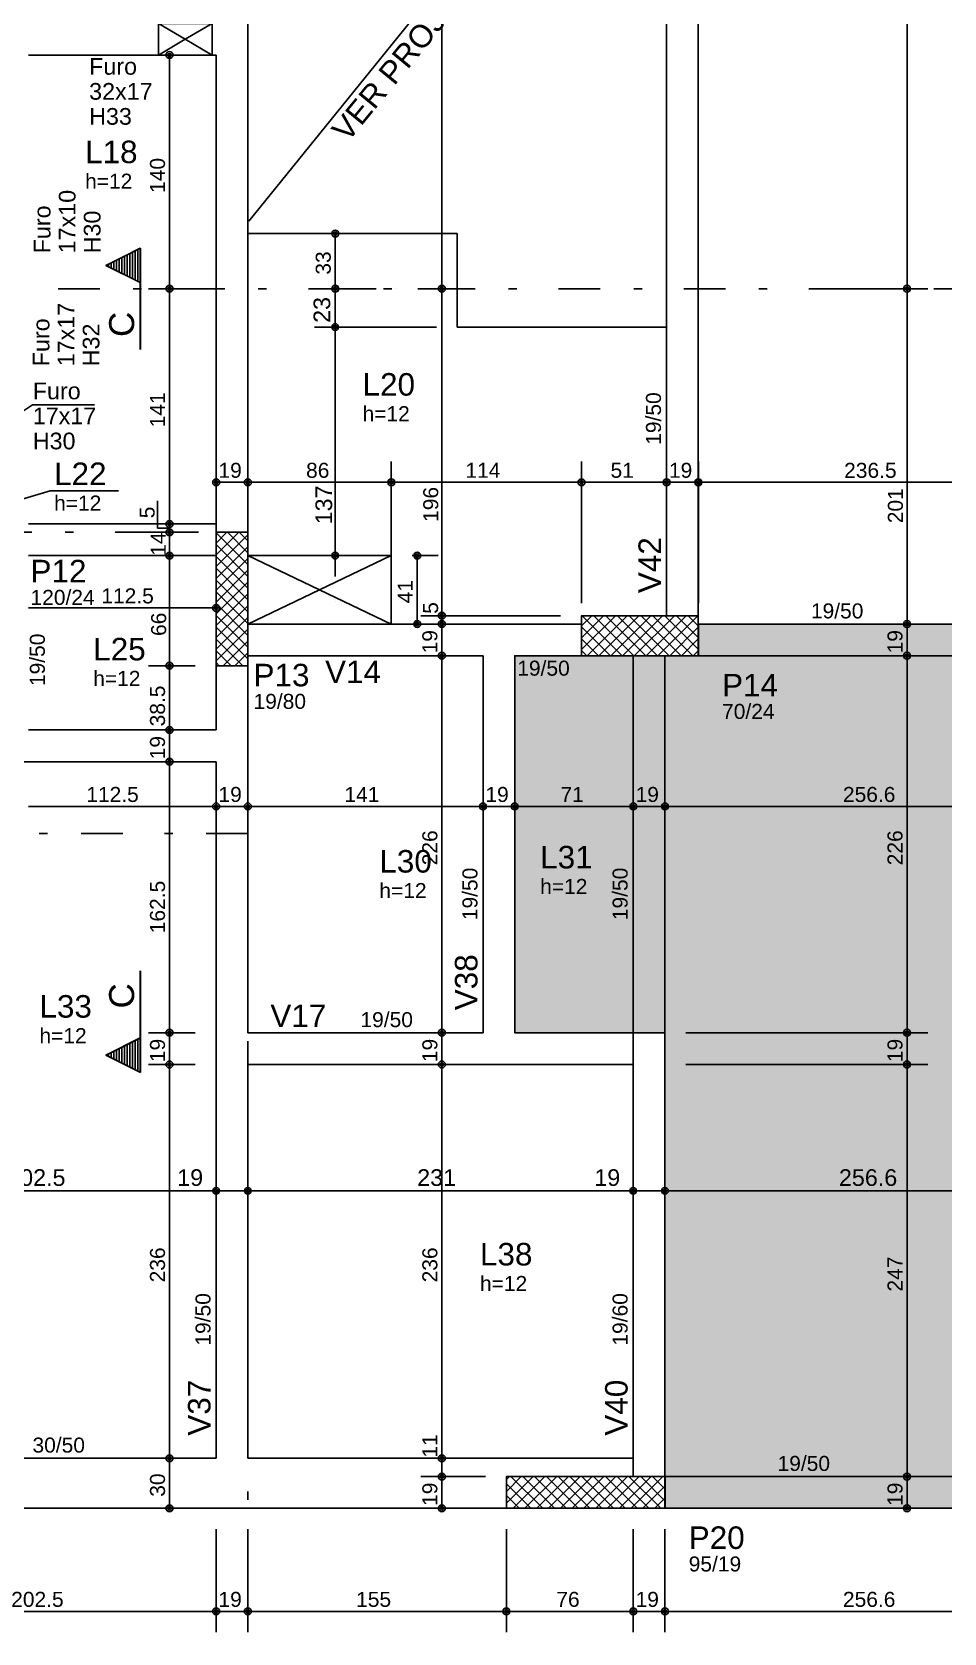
# Model space of a CAD drawing. Extents: x 0 to 119, y 0 to 84.
# Drawn here: x 40.16 to 51.09, y 33.82 to 53.02 of the extents above; entities that cross this region are included whole.
import ezdxf

# ---------------------------------------------------------------- set-up
doc = ezdxf.new("R2010")
doc.units = 0
doc.header["$MEASUREMENT"] = 0
doc.linetypes.add('ESTILO_TQS_0003', pattern=[1.5, 0.5, -0.4, 0.1, -0.5])
for name, color, linetype in [('1', 3, 'CONTINUOUS'), ('10', 252, 'CONTINUOUS'), ('20', 1, 'CONTINUOUS'), ('24', 7, 'CONTINUOUS'), ('26', 10, 'CONTINUOUS'), ('27', 250, 'CONTINUOUS'), ('3', 7, 'CONTINUOUS'), ('32', 250, 'CONTINUOUS'), ('36', 7, 'CONTINUOUS'), ('37', 7, 'CONTINUOUS'), ('38', 7, 'CONTINUOUS'), ('62', 7, 'CONTINUOUS')]:
    doc.layers.add(name, color=color, linetype=linetype)
doc.styles.add('TQS_ARIAL', font='arial.ttf')

msp = doc.modelspace()

# ---------------------------------------------------------------- linework, layer by layer
at = {"layer": '1', "color": 3, "linetype": 'Continuous'}
for p, q in [((42.55555, 46.21988), (42.55555, 46.21988)), ((47.445496, 45.77988), (47.445496, 45.77988)), ((46.795551, 35.50988), (46.795551, 35.50988))]:
    msp.add_line(p, q, dxfattribs=at)
for points in [[(41.455677, 50.423955), (41.046487, 50.219361), (41.455677, 50.014765), (41.455677, 50.423955)], [(41.455677, 40.547914), (41.046487, 40.752508), (41.455677, 40.957104), (41.455677, 40.547914)]]:
    msp.add_lwpolyline(points, dxfattribs=at)
at = {"layer": '10', "color": 252, "linetype": 'Continuous'}
for p, q in [((42.74559, 46.740015), (44.465587, 45.91988)), ((42.74559, 45.91988), (44.465587, 46.740015))]:
    msp.add_line(p, q, dxfattribs=at)
msp.add_lwpolyline([(42.74559, 46.740015), (42.74559, 45.91988), (44.465587, 45.91988), (44.465587, 46.740015), (42.74559, 46.740015)], dxfattribs=at)
at = {"layer": '20', "color": 1, "linetype": 'ESTILO_TQS_0003'}
msp.add_line((14.971078, 49.93988), (60.0738, 49.93988), dxfattribs=at)
at = {"layer": '20', "color": 1, "linetype": 'Continuous'}
msp.add_line((43.794572, 46.19594), (43.794572, 46.19594), dxfattribs=at)
at = {"layer": '24', "color": 7, "linetype": 'Continuous'}
for p, q in [((41.457416, 50.426777), (41.042584, 50.219361)), ((41.455678, 50.423956), (41.046486, 50.219361)), ((41.202135, 50.297183), (41.202135, 50.141538)), ((41.234234, 50.313233), (41.234047, 50.125582)), ((41.265955, 50.329092), (41.265955, 50.109628)), ((41.297865, 50.345047), (41.297865, 50.093673)), ((41.329776, 50.361003), (41.329776, 50.077717)), ((41.361686, 50.376958), (41.361686, 50.061762)), ((41.393596, 50.392914), (41.393596, 50.045806)), ((41.425506, 50.40887), (41.425506, 50.029851)), ((41.455677, 50.423956), (41.455677, 49.210822)), ((41.457416, 49.210822), (41.457416, 50.426777)), ((41.042584, 50.219361), (41.455678, 50.012814)), ((41.046487, 50.219361), (41.455677, 50.014765)), ((41.074494, 50.233364), (41.074494, 50.205357)), ((41.106404, 50.249319), (41.106404, 50.189403)), ((41.138315, 50.265274), (41.138315, 50.173448)), ((41.170225, 50.281229), (41.170225, 50.157493)), ((41.455677, 40.547913), (41.455677, 41.761047)), ((41.457416, 41.761047), (41.457416, 40.545092)), ((41.042584, 40.752508), (41.455678, 40.959055)), ((41.046487, 40.752508), (41.455677, 40.957104)), ((41.329776, 40.610866), (41.329776, 40.894152)), ((41.361686, 40.594911), (41.361686, 40.910107)), ((41.393596, 40.578956), (41.393596, 40.926063)), ((41.425506, 40.563), (41.425506, 40.942018)), ((41.457416, 40.545092), (41.042584, 40.752508)), ((41.455678, 40.547913), (41.046486, 40.752508)), ((41.074494, 40.738505), (41.074494, 40.766512)), ((41.106404, 40.72255), (41.106404, 40.782466)), ((41.138315, 40.706595), (41.138315, 40.798422)), ((41.170225, 40.69064), (41.170225, 40.814376)), ((41.202135, 40.674686), (41.202135, 40.830331)), ((41.234234, 40.658636), (41.234047, 40.846287)), ((41.265955, 40.642777), (41.265955, 40.862241)), ((41.297865, 40.626822), (41.297865, 40.878196))]:
    msp.add_line(p, q, dxfattribs=at)
at = {"layer": '26', "color": 10, "linetype": 'Continuous'}
for points in [[(53.257064, 45.53988), (53.257064, 45.91988), (48.147496, 45.91988), (48.147496, 45.53988), (53.257064, 45.53988)], [(47.365677, 41.019885), (47.365677, 45.53988), (46.745496, 45.53988), (45.945593, 45.53988), (45.945593, 41.019885), (47.365677, 41.019885)], [(47.745677, 41.019885), (47.745677, 45.53788), (47.365677, 45.53788), (47.365677, 41.019885), (47.745677, 41.019885)], [(47.745677, 41.019885), (47.745677, 35.69988), (52.877064, 35.69988), (52.877064, 40.88674), (52.877064, 45.53988), (48.145496, 45.53988), (47.745677, 45.53988), (47.745677, 41.019885)], [(53.067064, 35.31988), (53.067064, 35.69988), (47.747551, 35.69988), (47.747551, 35.31988), (53.067064, 35.31988)]]:
    msp.add_lwpolyline(points, dxfattribs=at)
for points in [[(53.257064, 45.53988), (53.257064, 45.91988), (48.147496, 45.91988)], [(53.257064, 45.53988), (48.147496, 45.91988), (48.147496, 45.53988)], [(47.365677, 41.019885), (46.745496, 45.53988), (45.945593, 45.53988)], [(47.365677, 41.019885), (45.945593, 45.53988), (45.945593, 41.019885)], [(47.365677, 41.019885), (47.365677, 45.53988), (46.745496, 45.53988)], [(47.745677, 41.019885), (47.745677, 45.53788), (47.365677, 45.53788)], [(47.745677, 41.019885), (47.365677, 45.53788), (47.365677, 41.019885)], [(47.745677, 41.019885), (52.877064, 40.88674), (52.877064, 45.53988)], [(47.745677, 41.019885), (52.877064, 45.53988), (48.145496, 45.53988)], [(47.745677, 41.019885), (48.145496, 45.53988), (47.745677, 45.53988)], [(47.745677, 41.019885), (47.745677, 45.53988), (47.745677, 41.019885)], [(53.257064, 45.53988), (48.147496, 45.53988), (53.257064, 45.53988)], [(47.365677, 41.019885), (45.945593, 41.019885), (47.365677, 41.019885)], [(47.745677, 41.019885), (47.365677, 41.019885), (47.745677, 41.019885)], [(47.745677, 41.019885), (47.745677, 35.69988), (52.877064, 35.69988)], [(47.745677, 41.019885), (52.877064, 35.69988), (52.877064, 40.88674)], [(53.067064, 35.31988), (53.067064, 35.69988), (47.747551, 35.69988)], [(53.067064, 35.31988), (47.747551, 35.69988), (47.747551, 35.31988)], [(53.067064, 35.31988), (47.747551, 35.31988), (53.067064, 35.31988)]]:
    msp.add_solid(points, dxfattribs=at)
at = {"layer": '27', "color": 250, "linetype": 'Continuous'}
for p, q in [((42.36555, 46.749612), (42.635818, 47.01988)), ((42.36555, 46.891033), (42.494397, 47.01988)), ((42.36555, 47.012747), (42.74555, 46.632747)), ((42.36555, 46.608191), (42.74555, 46.988191)), ((42.36555, 46.871326), (42.74555, 46.491326)), ((42.36555, 46.466769), (42.74555, 46.846769)), ((42.499838, 47.01988), (42.74555, 46.774168)), ((42.64126, 47.01988), (42.74555, 46.91559)), ((42.36555, 46.729904), (42.74555, 46.349904)), ((42.36555, 46.325348), (42.74555, 46.705348)), ((42.36555, 46.588483), (42.74555, 46.208483)), ((42.36555, 46.183927), (42.74555, 46.563927)), ((42.36555, 46.447062), (42.74555, 46.067062)), ((42.36555, 46.042505), (42.74555, 46.422505)), ((42.36555, 46.30564), (42.74555, 45.92564)), ((42.36555, 45.901084), (42.74555, 46.281084)), ((42.36555, 46.164219), (42.74555, 45.784219)), ((42.36555, 45.759663), (42.74555, 46.139663)), ((42.36555, 46.022798), (42.74555, 45.642798)), ((42.36555, 45.618241), (42.74555, 45.998241)), ((42.36555, 45.881376), (42.74555, 45.501376)), ((46.745496, 45.614125), (47.151251, 46.01988)), ((46.745496, 45.755546), (47.009829, 46.01988)), ((46.745496, 45.896968), (46.868408, 46.01988)), ((46.745496, 45.885492), (47.091108, 45.53988)), ((46.75253, 46.01988), (47.23253, 45.53988)), ((46.812672, 45.53988), (47.292672, 46.01988)), ((46.893951, 46.01988), (47.373951, 45.53988)), ((46.954094, 45.53988), (47.434094, 46.01988)), ((47.035372, 46.01988), (47.515372, 45.53988)), ((47.095515, 45.53988), (47.575515, 46.01988)), ((47.176794, 46.01988), (47.656794, 45.53988)), ((47.236936, 45.53988), (47.716936, 46.01988)), ((47.318215, 46.01988), (47.798215, 45.53988)), ((47.378358, 45.53988), (47.858358, 46.01988)), ((47.459636, 46.01988), (47.939636, 45.53988)), ((47.519779, 45.53988), (47.999779, 46.01988)), ((47.601058, 46.01988), (48.081058, 45.53988)), ((47.6612, 45.53988), (48.1412, 46.01988)), ((47.742479, 46.01988), (48.145496, 45.616863)), ((47.802622, 45.53988), (48.145496, 45.882754)), ((47.883901, 46.01988), (48.145496, 45.758285)), ((48.025322, 46.01988), (48.145496, 45.899706)), ((42.36555, 45.47682), (42.74555, 45.85682)), ((42.36555, 45.739955), (42.685625, 45.41988)), ((42.450032, 45.41988), (42.74555, 45.715398)), ((46.745496, 45.744071), (46.949687, 45.53988)), ((47.944043, 45.53988), (48.145496, 45.741333)), ((42.36555, 45.598534), (42.544204, 45.41988)), ((42.591453, 45.41988), (42.74555, 45.573977)), ((46.745496, 45.60265), (46.808266, 45.53988)), ((48.085464, 45.53988), (48.145496, 45.599912)), ((42.36555, 45.457112), (42.402782, 45.41988)), ((42.732874, 45.41988), (42.74555, 45.432556)), ((45.845551, 35.38037), (46.16506, 35.69988)), ((45.845551, 35.521792), (46.023639, 35.69988)), ((45.845551, 35.663213), (45.882218, 35.69988)), ((45.900243, 35.69988), (46.280243, 35.31988)), ((45.926482, 35.31988), (46.306482, 35.69988)), ((46.041664, 35.69988), (46.421664, 35.31988)), ((46.067903, 35.31988), (46.447903, 35.69988)), ((46.183085, 35.69988), (46.563085, 35.31988)), ((46.209324, 35.31988), (46.589324, 35.69988)), ((46.324507, 35.69988), (46.704507, 35.31988)), ((46.350746, 35.31988), (46.730746, 35.69988)), ((46.465928, 35.69988), (46.845928, 35.31988)), ((46.492167, 35.31988), (46.872167, 35.69988)), ((46.607349, 35.69988), (46.987349, 35.31988)), ((46.633588, 35.31988), (47.013588, 35.69988)), ((46.748771, 35.69988), (47.128771, 35.31988)), ((46.77501, 35.31988), (47.15501, 35.69988)), ((46.890192, 35.69988), (47.270192, 35.31988)), ((46.916431, 35.31988), (47.296431, 35.69988)), ((47.031613, 35.69988), (47.411613, 35.31988)), ((47.057853, 35.31988), (47.437853, 35.69988)), ((47.173035, 35.69988), (47.553035, 35.31988)), ((47.199274, 35.31988), (47.579274, 35.69988)), ((47.314456, 35.69988), (47.694456, 35.31988)), ((47.340695, 35.31988), (47.720695, 35.69988)), ((47.455877, 35.69988), (47.745551, 35.410207)), ((47.597299, 35.69988), (47.745551, 35.551628)), ((47.73872, 35.69988), (47.745551, 35.693049)), ((45.845551, 35.61315), (46.138821, 35.31988)), ((47.482117, 35.31988), (47.745551, 35.583314)), ((45.845551, 35.471729), (45.9974, 35.31988)), ((45.845551, 35.330308), (45.855978, 35.31988)), ((47.623538, 35.31988), (47.745551, 35.441893))]:
    msp.add_line(p, q, dxfattribs=at)
at = {"layer": '3', "color": 7, "linetype": 'Continuous'}
for p, q in [((42.745594, 50.59988), (45.255594, 50.59988)), ((45.255594, 50.59988), (45.255594, 49.47988)), ((45.255594, 49.47988), (47.765594, 49.47988))]:
    msp.add_line(p, q, dxfattribs=at)
at = {"layer": '3', "color": 7, "linetype": 'ESTILO_TQS_0003'}
msp.add_line((42.74555, 45.41988), (42.74555, 30.92276), dxfattribs=at)
at = {"layer": '3', "color": 7, "linetype": 'Continuous'}
for points in [[(42.74555, 52.92988), (42.74555, 56.939914)], [(47.765594, 56.93788), (47.765594, 49.47988)], [(48.145594, 49.47988), (48.145594, 56.93788)], [(41.995951, 52.92988), (41.675951, 52.73988), (42.315951, 52.73988), (41.995951, 52.92988), (42.315951, 52.73988), (42.315951, 53.11988), (41.995951, 52.92988), (42.315951, 53.11988), (41.675951, 53.11988), (41.995951, 52.92988), (41.675951, 53.11988), (41.675951, 52.73988), (41.995951, 52.92988)], [(42.74555, 50.59988), (42.74555, 52.92988)], [(40.11555, 52.73988), (42.36555, 52.73988)], [(42.36555, 52.73988), (42.36555, 50.59988)], [(42.36555, 50.59988), (42.36555, 47.120015)], [(42.74555, 47.01988), (42.74555, 50.59988)], [(47.765594, 49.47988), (47.765594, 46.01988)], [(48.145594, 46.01988), (48.145594, 49.47988)], [(42.36555, 47.120015), (40.11555, 47.120015)], [(42.36555, 47.01988), (42.36555, 47.120015)], [(40.11555, 46.740015), (42.36555, 46.740015)], [(45.755593, 45.91988), (42.74555, 45.91988)], [(46.745496, 45.91988), (45.755593, 45.91988)], [(52.877064, 45.91988), (48.145496, 45.91988)], [(42.74555, 45.53988), (45.565593, 45.53988)], [(45.565593, 45.53988), (45.565593, 41.019885)], [(45.945593, 41.019885), (45.945593, 45.53988)], [(45.945593, 45.53988), (46.745496, 45.53988)], [(47.365677, 45.53988), (47.365677, 41.019885)], [(47.745677, 41.019885), (47.745677, 45.53988)], [(48.145496, 45.53988), (52.877064, 45.53988)], [(42.36555, 45.41988), (42.36555, 44.649886)], [(42.74555, 44.459886), (42.74555, 45.41988)], [(42.36555, 44.649886), (40.11555, 44.649886)], [(42.74555, 41.019885), (42.74555, 44.459886)], [(39.92555, 44.269886), (42.36555, 44.269886)], [(42.36555, 44.269886), (42.36555, 40.829885)], [(45.565593, 41.019885), (42.74555, 41.019885)], [(47.745677, 41.019885), (45.945593, 41.019885)], [(47.365677, 40.639885), (47.365677, 41.019885)], [(47.745677, 35.69988), (47.745677, 41.019885)], [(42.36555, 40.829885), (42.36555, 35.91988)], [(42.74555, 40.639885), (45.755593, 40.639885)], [(42.74555, 35.91988), (42.74555, 40.639885)], [(45.755593, 40.639885), (47.365677, 40.639885)], [(47.365677, 40.639885), (47.365677, 35.69988)], [(42.36555, 35.91988), (38.31555, 35.91988)], [(47.365677, 35.91988), (42.74555, 35.91988)], [(52.877064, 35.69988), (47.745677, 35.69988)], [(38.31555, 35.31988), (42.55555, 35.31988)], [(42.55555, 35.31988), (45.845551, 35.31988)], [(47.745551, 35.31988), (53.067064, 35.31988)]]:
    msp.add_lwpolyline(points, dxfattribs=at)
at = {"layer": '3', "color": 7, "linetype": 'ESTILO_TQS_0003'}
msp.add_lwpolyline([(35.15555, 47.01988), (42.74555, 47.01988), (42.74555, 43.40988), (35.15555, 43.40988), (35.15555, 47.01988)], dxfattribs=at)
at = {"layer": '32', "color": 250, "linetype": 'Continuous'}
for p, q in [((45.071314, 49.93988), (45.071314, 56.939914)), ((50.647506, 56.939914), (50.647506, 49.93988)), ((42.11555, 52.73988), (41.556406, 52.73988)), ((41.806406, 49.93988), (41.806406, 52.73988)), ((42.36555, 52.73988), (42.36555, 52.73988)), ((43.672609, 50.59988), (43.672609, 50.59988)), ((43.793177, 49.93988), (43.793177, 50.59988)), ((43.922609, 50.59988), (44.043177, 50.59988)), ((43.793177, 49.22988), (43.793177, 50.18988)), ((42.11555, 49.93988), (41.556406, 49.93988)), ((42.11555, 49.93988), (41.556406, 49.93988)), ((41.806406, 47.120015), (41.806406, 49.93988)), ((42.36555, 49.93988), (42.36555, 49.93988)), ((42.36555, 49.93988), (42.36555, 49.93988)), ((44.283019, 49.93988), (43.543177, 49.93988)), ((43.543177, 49.93988), (43.543177, 49.93988)), ((43.793177, 49.93988), (44.043177, 49.93988)), ((44.533019, 49.93988), (44.533019, 49.93988)), ((44.533019, 49.93988), (44.533019, 49.93988)), ((44.533019, 49.93988), (44.533019, 49.93988)), ((44.783019, 49.93988), (45.321314, 49.93988)), ((44.783019, 49.93988), (45.321314, 49.93988)), ((45.071314, 46.01988), (45.071314, 49.93988)), ((49.583822, 49.93988), (49.583822, 49.93988)), ((49.583822, 49.93988), (49.583822, 49.93988)), ((49.833822, 49.93988), (50.897506, 49.93988)), ((49.833822, 49.93988), (50.897506, 49.93988)), ((50.647506, 49.93988), (50.647506, 45.91988)), ((43.793177, 46.490015), (43.793177, 49.72988)), ((45.005594, 49.47988), (43.543177, 49.47988)), ((45.005594, 49.47988), (43.543177, 49.47988)), ((45.255594, 49.47988), (45.255594, 49.47988)), ((45.255594, 49.47988), (45.255594, 49.47988)), ((42.36555, 48.200047), (42.36555, 48.200047)), ((42.74555, 48.165335), (42.74555, 48.165335)), ((42.36555, 47.950047), (42.36555, 47.36866)), ((42.74555, 47.915335), (42.74555, 47.36866)), ((42.74555, 46.16988), (42.74555, 47.86866)), ((44.465587, 46.990015), (44.465587, 47.86866)), ((44.465587, 46.16988), (44.465587, 47.86866)), ((46.745496, 46.26988), (46.745496, 47.86866)), ((46.745496, 46.16988), (46.745496, 47.86866)), ((47.765594, 46.26988), (47.765594, 47.86866)), ((47.765594, 46.26988), (47.765594, 47.86866)), ((48.145594, 46.26988), (48.145594, 47.86866)), ((48.147496, 46.16988), (48.147496, 47.86866)), ((42.36555, 47.61866), (42.74555, 47.61866)), ((44.465587, 47.61866), (42.74555, 47.61866)), ((44.465587, 47.61866), (46.745496, 47.61866)), ((47.765594, 47.61866), (46.745496, 47.61866)), ((47.765594, 47.61866), (48.145594, 47.61866)), ((52.877064, 47.61866), (48.147496, 47.61866)), ((42.11555, 47.120015), (41.556406, 47.120015)), ((42.11555, 47.120015), (41.556406, 47.120015)), ((41.806406, 47.01988), (41.806406, 47.120015)), ((42.36555, 47.120015), (42.36555, 47.120015)), ((42.36555, 47.120015), (42.36555, 47.120015)), ((42.11555, 47.01988), (41.556406, 47.01988)), ((42.11555, 47.01988), (41.556406, 47.01988)), ((41.806406, 46.740015), (41.806406, 47.01988)), ((42.36555, 47.01988), (42.36555, 47.01988)), ((42.36555, 47.01988), (42.36555, 47.01988)), ((42.11555, 46.740015), (41.556406, 46.740015)), ((42.11555, 46.740015), (41.556406, 46.740015)), ((41.806406, 45.41988), (41.806406, 46.740015)), ((42.36555, 46.740015), (42.36555, 46.740015)), ((42.36555, 46.740015), (42.36555, 46.740015)), ((42.36555, 46.740015), (42.36555, 46.740015)), ((43.793177, 46.740015), (43.793177, 46.740015)), ((44.465587, 46.740015), (44.465587, 46.740015)), ((44.465587, 46.740015), (44.465587, 46.740015)), ((44.715587, 46.740015), (45.025836, 46.740015)), ((44.775836, 46.740015), (44.775836, 45.91988)), ((42.36555, 46.490015), (42.36555, 45.862854)), ((40.11555, 46.112854), (42.36555, 46.112854)), ((42.74555, 45.91988), (42.74555, 45.91988)), ((44.465587, 45.91988), (44.465587, 45.91988)), ((44.465587, 45.91988), (44.465587, 45.91988)), ((44.715587, 45.91988), (45.025836, 45.91988)), ((46.495496, 46.01988), (44.821314, 46.01988)), ((46.495496, 46.01988), (44.821314, 46.01988)), ((45.505593, 45.91988), (44.821314, 45.91988)), ((45.505593, 45.91988), (44.821314, 45.91988)), ((45.071314, 45.91988), (45.071314, 46.01988)), ((45.071314, 45.53988), (45.071314, 45.91988)), ((45.755593, 45.91988), (45.755593, 45.91988)), ((45.755593, 45.91988), (45.755593, 45.91988)), ((46.745496, 46.01988), (46.745496, 46.01988)), ((46.745496, 46.01988), (46.745496, 46.01988)), ((46.745496, 46.01988), (46.745496, 46.01988)), ((46.745496, 45.91988), (46.745496, 45.91988)), ((47.765594, 46.01988), (47.765594, 46.01988)), ((47.765594, 46.01988), (47.765594, 46.01988)), ((48.145594, 46.01988), (48.145594, 46.01988)), ((48.147496, 45.91988), (48.147496, 45.91988)), ((48.912158, 45.91988), (48.912158, 45.91988)), ((48.912158, 45.91988), (48.912158, 45.91988)), ((49.162158, 45.91988), (50.897506, 45.91988)), ((49.162158, 45.91988), (50.897506, 45.91988)), ((50.647506, 45.91988), (50.647506, 45.53988)), ((45.315593, 45.53988), (44.821314, 45.53988)), ((45.315593, 45.53988), (44.821314, 45.53988)), ((45.071314, 41.019885), (45.071314, 45.53988)), ((45.565593, 45.53988), (45.565593, 45.53988)), ((45.565593, 45.53988), (45.565593, 45.53988)), ((50.51128, 45.53988), (50.51128, 45.53988)), ((50.51128, 45.53988), (50.51128, 45.53988)), ((50.647506, 45.53988), (50.647506, 41.019885)), ((50.76128, 45.53988), (50.897506, 45.53988)), ((50.76128, 45.53988), (50.897506, 45.53988)), ((42.11555, 45.41988), (41.556406, 45.41988)), ((42.11555, 45.41988), (41.556406, 45.41988)), ((41.806406, 44.649886), (41.806406, 45.41988)), ((42.36555, 45.41988), (42.36555, 45.41988)), ((42.36555, 45.41988), (42.36555, 45.41988)), ((42.11555, 44.649886), (41.556406, 44.649886)), ((42.11555, 44.649886), (41.556406, 44.649886)), ((41.806406, 44.269886), (41.806406, 44.649886)), ((42.36555, 44.649886), (42.36555, 44.649886)), ((42.36555, 44.649886), (42.36555, 44.649886)), ((42.11555, 44.269886), (41.556406, 44.269886)), ((42.11555, 44.269886), (41.556406, 44.269886)), ((41.806406, 41.019885), (41.806406, 44.269886)), ((42.36555, 44.269886), (42.36555, 44.269886)), ((42.36555, 44.269886), (42.36555, 44.269886)), ((42.36555, 43.984536), (42.36555, 43.984536)), ((42.36555, 43.984536), (42.36555, 43.984536)), ((42.74555, 43.928866), (42.74555, 43.928866)), ((42.74555, 43.928866), (42.74555, 43.928866)), ((40.11555, 43.732943), (42.36555, 43.732943)), ((42.36555, 43.734536), (42.36555, 43.482943)), ((42.36555, 43.734536), (42.36555, 43.482943)), ((42.36555, 43.732943), (42.74555, 43.732943)), ((42.74555, 43.732943), (45.565593, 43.732943)), ((42.74555, 43.678866), (42.74555, 43.482943)), ((42.74555, 43.678866), (42.74555, 43.482943)), ((45.565593, 43.732943), (45.565593, 43.732943)), ((45.565593, 43.732943), (45.945593, 43.732943)), ((45.565593, 43.732943), (45.565593, 43.732943)), ((45.945593, 43.732943), (45.945593, 43.732943)), ((45.945593, 43.732943), (47.365677, 43.732943)), ((45.945593, 43.732943), (45.945593, 43.732943)), ((47.365677, 43.732943), (47.365677, 43.732943)), ((47.365677, 43.732943), (47.745677, 43.732943)), ((47.365677, 43.732943), (47.365677, 43.732943)), ((47.745677, 43.732943), (47.745677, 43.732943)), ((47.745677, 43.732943), (52.877064, 43.732943)), ((47.745677, 43.732943), (47.745677, 43.732943)), ((42.11555, 41.019885), (41.556406, 41.019885)), ((42.11555, 41.019885), (41.556406, 41.019885)), ((41.806406, 40.639885), (41.806406, 41.019885)), ((42.36555, 41.019885), (42.36555, 41.019885)), ((42.36555, 41.019885), (42.36555, 41.019885)), ((45.315593, 41.019885), (44.821314, 41.019885)), ((45.315593, 41.019885), (44.821314, 41.019885)), ((45.071314, 40.639885), (45.071314, 41.019885)), ((45.565593, 41.019885), (45.565593, 41.019885)), ((45.565593, 41.019885), (45.565593, 41.019885)), ((47.745677, 41.019885), (47.745677, 41.019885)), ((47.745677, 41.019885), (47.745677, 41.019885)), ((47.995677, 41.019885), (50.897506, 41.019885)), ((47.995677, 41.019885), (50.897506, 41.019885)), ((50.647506, 41.019885), (50.647506, 40.639885)), ((42.11555, 40.639885), (41.556406, 40.639885)), ((42.11555, 40.639885), (41.556406, 40.639885)), ((41.806406, 35.91988), (41.806406, 40.639885)), ((42.36555, 40.639885), (42.36555, 40.639885)), ((42.36555, 40.639885), (42.36555, 40.639885)), ((45.071314, 35.91988), (45.071314, 40.639885)), ((45.071314, 40.639885), (45.071314, 40.639885)), ((45.071314, 40.639885), (45.071314, 40.639885)), ((47.745677, 40.639885), (47.745677, 40.639885)), ((47.745677, 40.639885), (47.745677, 40.639885)), ((47.995677, 40.639885), (50.897506, 40.639885)), ((47.995677, 40.639885), (50.897506, 40.639885)), ((50.647506, 40.639885), (50.647506, 35.69988)), ((42.36555, 39.072946), (42.36555, 39.374182)), ((42.36555, 39.072946), (42.36555, 39.374182)), ((42.74555, 38.977946), (42.74555, 39.374182)), ((42.74555, 38.977946), (42.74555, 39.374182)), ((47.365677, 39.064097), (47.365677, 39.374182)), ((47.365677, 39.064097), (47.365677, 39.374182)), ((47.745677, 39.254097), (47.745677, 39.374182)), ((47.745677, 39.254097), (47.745677, 39.374182)), ((38.06555, 39.124182), (42.61555, 39.124182)), ((42.11555, 39.124182), (42.99555, 39.124182)), ((42.49555, 39.124182), (47.615677, 39.124182)), ((47.115677, 39.124182), (47.995677, 39.124182)), ((47.495677, 39.124182), (53.127064, 39.124182)), ((47.745677, 39.004097), (47.745677, 39.004097)), ((47.745677, 39.004097), (47.745677, 39.004097)), ((42.36555, 38.822946), (42.36555, 38.822946)), ((42.36555, 38.822946), (42.36555, 38.822946)), ((47.365677, 38.814097), (47.365677, 38.814097)), ((47.365677, 38.814097), (47.365677, 38.814097)), ((42.74555, 38.727946), (42.74555, 38.727946)), ((42.74555, 38.727946), (42.74555, 38.727946)), ((41.806406, 35.31988), (41.806406, 35.91988)), ((41.806406, 35.91988), (41.806406, 35.91988)), ((41.806406, 35.91988), (41.806406, 35.91988)), ((45.071314, 35.69988), (45.071314, 35.91988)), ((45.071314, 35.91988), (45.071314, 35.91988)), ((45.071314, 35.91988), (45.071314, 35.91988)), ((45.595551, 35.69988), (44.821314, 35.69988)), ((45.595551, 35.69988), (44.821314, 35.69988)), ((45.071314, 35.31988), (45.071314, 35.69988)), ((45.845551, 35.69988), (45.845551, 35.69988)), ((45.845551, 35.69988), (45.845551, 35.69988)), ((50.311371, 35.69988), (50.311371, 35.69988)), ((50.311371, 35.69988), (50.311371, 35.69988)), ((50.561371, 35.69988), (50.897506, 35.69988)), ((50.561371, 35.69988), (50.897506, 35.69988)), ((50.647506, 35.69988), (50.647506, 35.31988)), ((41.806406, 35.31988), (41.806406, 35.31988)), ((42.36555, 35.31988), (42.36555, 35.31988)), ((42.36555, 35.31988), (42.36555, 35.31988)), ((42.74555, 35.31988), (42.74555, 35.31988)), ((42.74555, 35.31988), (42.74555, 35.31988)), ((45.595551, 35.31988), (44.821314, 35.31988)), ((45.845551, 35.31988), (45.845551, 35.31988)), ((45.845551, 35.31988), (45.845551, 35.31988)), ((45.845551, 35.31988), (45.845551, 35.31988)), ((47.365677, 35.31988), (47.365677, 35.31988)), ((47.365677, 35.31988), (47.365677, 35.31988)), ((47.745551, 35.31988), (47.745551, 35.31988)), ((47.745551, 35.31988), (47.745551, 35.31988)), ((50.406307, 35.31988), (50.406307, 35.31988)), ((50.656307, 35.31988), (50.897506, 35.31988)), ((42.36555, 35.06988), (42.36555, 33.834)), ((42.36555, 35.06988), (42.36555, 33.834)), ((42.74555, 35.06988), (42.74555, 33.834)), ((42.74555, 35.06988), (42.74555, 33.834)), ((45.845551, 35.06988), (45.845551, 33.834)), ((45.845551, 35.06988), (45.845551, 33.834)), ((47.365677, 35.06988), (47.365677, 33.834)), ((47.365677, 35.06988), (47.365677, 33.834)), ((47.745551, 35.06988), (47.745551, 33.834)), ((47.745551, 35.06988), (47.745551, 33.834)), ((38.31555, 34.084), (42.36555, 34.084)), ((42.36555, 34.084), (42.74555, 34.084)), ((42.74555, 34.084), (45.845551, 34.084)), ((45.845551, 34.084), (47.365677, 34.084)), ((47.365677, 34.084), (47.745551, 34.084)), ((47.745551, 34.084), (52.877064, 34.084))]:
    msp.add_line(p, q, dxfattribs=at)
for points in [[(40.907127, 48.548205), (40.164288, 48.548205), (39.703775, 48.242739), (39.892289, 48.406941), (39.703775, 48.242739), (39.928364, 48.352555)], [(41.195852, 47.516491), (40.37654, 47.516491), (39.539962, 47.267002), (39.76816, 47.369108), (39.539962, 47.267002), (39.786811, 47.306567)], [(41.806406, 47.069947), (41.663148, 47.069947), (41.663148, 47.394848)]]:
    msp.add_lwpolyline(points, dxfattribs=at)
for centre, radius in [((41.806406, 52.73988), 0.041625), ((41.806406, 52.73988), 0.02075), ((43.793177, 50.59988), 0.041625), ((43.793177, 50.59988), 0.02075), ((41.806406, 49.93988), 0.041625), ((41.806406, 49.93988), 0.041625), ((41.806406, 49.93988), 0.02075), ((41.806406, 49.93988), 0.02075), ((43.793177, 49.93988), 0.041625), ((43.793177, 49.93988), 0.04), ((43.793177, 49.93988), 0.02075), ((43.793177, 49.93988), 0.02), ((45.071314, 49.93988), 0.041625), ((45.071314, 49.93988), 0.041625), ((45.071314, 49.93988), 0.02075), ((45.071314, 49.93988), 0.02075), ((50.647506, 49.93988), 0.041625), ((50.647506, 49.93988), 0.041625), ((50.647506, 49.93988), 0.02075), ((50.647506, 49.93988), 0.02075), ((43.793177, 49.47988), 0.04), ((43.793177, 49.47988), 0.04), ((43.793177, 49.47988), 0.02), ((43.793177, 49.47988), 0.02), ((42.36555, 47.61866), 0.041625), ((42.36555, 47.61866), 0.02075), ((42.74555, 47.61866), 0.041625), ((42.74555, 47.61866), 0.041625), ((42.74555, 47.61866), 0.02075), ((42.74555, 47.61866), 0.02075), ((44.465587, 47.61866), 0.041625), ((44.465587, 47.61866), 0.041625), ((44.465587, 47.61866), 0.02075), ((44.465587, 47.61866), 0.02075), ((46.745496, 47.61866), 0.041625), ((46.745496, 47.61866), 0.041625), ((46.745496, 47.61866), 0.02075), ((46.745496, 47.61866), 0.02075), ((47.765594, 47.61866), 0.041625), ((47.765594, 47.61866), 0.041625), ((47.765594, 47.61866), 0.02075), ((47.765594, 47.61866), 0.02075), ((48.145594, 47.61866), 0.041625), ((48.147496, 47.61866), 0.041625), ((48.145594, 47.61866), 0.02075), ((48.147496, 47.61866), 0.02075), ((41.806406, 47.120015), 0.041625), ((41.806406, 47.120015), 0.041625), ((41.806406, 47.01988), 0.041625), ((41.806406, 47.01988), 0.041625), ((41.806406, 47.120015), 0.02075), ((41.806406, 47.120015), 0.02075), ((41.806406, 47.01988), 0.02075), ((41.806406, 47.01988), 0.02075), ((41.806406, 46.740015), 0.041625), ((41.806406, 46.740015), 0.041625), ((41.806406, 46.740015), 0.02075), ((41.806406, 46.740015), 0.02075), ((43.793177, 46.740015), 0.04), ((43.793177, 46.740015), 0.02), ((44.775836, 46.740015), 0.041625), ((44.775836, 46.740015), 0.02075), ((42.36555, 46.112854), 0.041625), ((42.36555, 46.112854), 0.02075), ((45.071314, 46.01988), 0.041625), ((45.071314, 46.01988), 0.041625), ((44.775836, 45.91988), 0.041625), ((44.775836, 45.91988), 0.02075), ((45.071314, 45.91988), 0.041625), ((45.071314, 45.91988), 0.041625), ((45.071314, 46.01988), 0.02075), ((45.071314, 46.01988), 0.02075), ((45.071314, 45.91988), 0.02075), ((45.071314, 45.91988), 0.02075), ((50.647506, 45.91988), 0.041625), ((50.647506, 45.91988), 0.041625), ((50.647506, 45.91988), 0.02075), ((50.647506, 45.91988), 0.02075), ((45.071314, 45.53988), 0.041625), ((45.071314, 45.53988), 0.041625), ((45.071314, 45.53988), 0.02075), ((45.071314, 45.53988), 0.02075), ((50.647506, 45.53988), 0.041625), ((50.647506, 45.53988), 0.041625), ((50.647506, 45.53988), 0.02075), ((50.647506, 45.53988), 0.02075), ((41.806406, 45.41988), 0.041625), ((41.806406, 45.41988), 0.041625), ((41.806406, 45.41988), 0.02075), ((41.806406, 45.41988), 0.02075), ((41.806406, 44.649886), 0.041625), ((41.806406, 44.649886), 0.041625), ((41.806406, 44.649886), 0.02075), ((41.806406, 44.649886), 0.02075), ((41.806406, 44.269886), 0.041625), ((41.806406, 44.269886), 0.041625), ((41.806406, 44.269886), 0.02075), ((41.806406, 44.269886), 0.02075), ((42.36555, 43.732943), 0.041625), ((42.36555, 43.732943), 0.041625), ((42.74555, 43.732943), 0.041625), ((42.74555, 43.732943), 0.041625), ((45.565593, 43.732943), 0.041625), ((45.565593, 43.732943), 0.041625), ((45.945593, 43.732943), 0.041625), ((45.945593, 43.732943), 0.041625), ((47.365677, 43.732943), 0.041625), ((47.365677, 43.732943), 0.041625), ((47.745677, 43.732943), 0.041625), ((47.745677, 43.732943), 0.041625), ((42.36555, 43.732943), 0.02075), ((42.36555, 43.732943), 0.02075), ((42.74555, 43.732943), 0.02075), ((42.74555, 43.732943), 0.02075), ((45.565593, 43.732943), 0.02075), ((45.565593, 43.732943), 0.02075), ((45.945593, 43.732943), 0.02075), ((45.945593, 43.732943), 0.02075), ((47.365677, 43.732943), 0.02075), ((47.365677, 43.732943), 0.02075), ((47.745677, 43.732943), 0.02075), ((47.745677, 43.732943), 0.02075), ((41.806406, 41.019885), 0.041625), ((41.806406, 41.019885), 0.041625), ((41.806406, 41.019885), 0.02075), ((41.806406, 41.019885), 0.02075), ((45.071314, 41.019885), 0.041625), ((45.071314, 41.019885), 0.041625), ((45.071314, 41.019885), 0.02075), ((45.071314, 41.019885), 0.02075), ((50.647506, 41.019885), 0.041625), ((50.647506, 41.019885), 0.041625), ((50.647506, 41.019885), 0.02075), ((50.647506, 41.019885), 0.02075), ((41.806406, 40.639885), 0.041625), ((41.806406, 40.639885), 0.041625), ((41.806406, 40.639885), 0.02075), ((41.806406, 40.639885), 0.02075), ((45.071314, 40.639885), 0.041625), ((45.071314, 40.639885), 0.041625), ((45.071314, 40.639885), 0.02075), ((45.071314, 40.639885), 0.02075), ((50.647506, 40.639885), 0.041625), ((50.647506, 40.639885), 0.041625), ((50.647506, 40.639885), 0.02075), ((50.647506, 40.639885), 0.02075), ((42.36555, 39.124182), 0.04), ((42.36555, 39.124182), 0.04), ((42.74555, 39.124182), 0.04), ((42.74555, 39.124182), 0.04), ((47.365677, 39.124182), 0.04), ((47.365677, 39.124182), 0.04), ((47.745677, 39.124182), 0.04), ((47.745677, 39.124182), 0.04), ((42.36555, 39.124182), 0.02), ((42.36555, 39.124182), 0.02), ((42.74555, 39.124182), 0.02), ((42.74555, 39.124182), 0.02), ((47.365677, 39.124182), 0.02), ((47.365677, 39.124182), 0.02), ((47.745677, 39.124182), 0.02), ((47.745677, 39.124182), 0.02), ((41.806406, 35.91988), 0.041625), ((41.806406, 35.91988), 0.041625), ((41.806406, 35.91988), 0.02075), ((41.806406, 35.91988), 0.02075), ((45.071314, 35.91988), 0.041625), ((45.071314, 35.91988), 0.041625), ((45.071314, 35.91988), 0.02075), ((45.071314, 35.91988), 0.02075), ((45.071314, 35.69988), 0.041625), ((45.071314, 35.69988), 0.041625), ((45.071314, 35.69988), 0.02075), ((45.071314, 35.69988), 0.02075), ((50.647506, 35.69988), 0.041625), ((50.647506, 35.69988), 0.041625), ((50.647506, 35.69988), 0.02075), ((50.647506, 35.69988), 0.02075), ((41.806406, 35.31988), 0.041625), ((41.806406, 35.31988), 0.02075), ((45.071314, 35.31988), 0.041625), ((45.071314, 35.31988), 0.02075), ((50.647506, 35.31988), 0.041625), ((50.647506, 35.31988), 0.02075), ((42.36555, 34.084), 0.041625), ((42.36555, 34.084), 0.041625), ((42.36555, 34.084), 0.02075), ((42.36555, 34.084), 0.02075), ((42.74555, 34.084), 0.041625), ((42.74555, 34.084), 0.041625), ((42.74555, 34.084), 0.02075), ((42.74555, 34.084), 0.02075), ((45.845551, 34.084), 0.041625), ((45.845551, 34.084), 0.041625), ((45.845551, 34.084), 0.02075), ((45.845551, 34.084), 0.02075), ((47.365677, 34.084), 0.041625), ((47.365677, 34.084), 0.041625), ((47.365677, 34.084), 0.02075), ((47.365677, 34.084), 0.02075), ((47.745551, 34.084), 0.041625), ((47.745551, 34.084), 0.041625), ((47.745551, 34.084), 0.02075), ((47.745551, 34.084), 0.02075)]:
    msp.add_circle(centre, radius, dxfattribs=at)
at = {"layer": '38', "color": 7, "linetype": 'Continuous'}
msp.add_line((42.755592, 50.748828), (47.765594, 56.93788), dxfattribs=at)
at = {"layer": '62', "linetype": 'Continuous'}
for points in [[(42.36555, 45.41988), (42.74555, 45.41988), (42.74555, 47.01988), (42.36555, 47.01988), (42.36555, 45.41988)], [(46.745496, 45.53988), (48.145496, 45.53988), (48.145496, 46.01988), (46.745496, 46.01988), (46.745496, 45.53988)], [(45.845551, 35.31988), (47.745551, 35.31988), (47.745551, 35.69988), (45.845551, 35.69988), (45.845551, 35.31988)]]:
    msp.add_lwpolyline(points, dxfattribs=at)

# ---------------------------------------------------------------- texts
at = {"layer": '24', "color": 7, "linetype": 'Continuous', "style": 'TQS_ARIAL'}
for p in [(41.382416, 49.360822), (41.382416, 41.311047)]:
    msp.add_text('C', height=0.3, rotation=90, dxfattribs=at).set_placement(p)
at = {"layer": '3', "color": 7, "linetype": 'Continuous', "style": 'TQS_ARIAL'}
for s, p in [('Furo', (40.842938, 52.505359)), ('32x17', (40.842938, 52.205359)), ('H33', (40.842938, 51.905359)), ('Furo', (40.167081, 48.614318)), ('17x17', (40.167081, 48.314318)), ('H30', (40.167081, 48.014318))]:
    msp.add_text(s, height=0.2, dxfattribs=at).set_placement(p)
for s, p in [('17x10', (40.679532, 50.363418)), ('Furo', (40.379532, 50.363418)), ('H30', (40.979532, 50.363418)), ('17x17', (40.66635, 49.009596)), ('Furo', (40.36635, 49.009596)), ('H32', (40.96635, 49.009596))]:
    msp.add_text(s, height=0.2, rotation=90, dxfattribs=at).set_placement(p)
at = {"layer": '32', "color": 250, "linetype": 'Continuous', "style": 'TQS_ARIAL'}
for s, height, p in [('140', 0.18, (41.752406, 51.08788)), ('33', 0.18, (43.739177, 50.10788)), ('23', 0.2, (43.733177, 49.52988)), ('141', 0.18, (41.752406, 48.277947)), ('137', 0.2, (43.756322, 47.114947)), ('196', 0.18, (45.028062, 47.144074)), ('201', 0.18, (50.597917, 47.128381)), ('5', 0.18, (41.627933, 47.187553)), ('14', 0.18, (41.762189, 46.738125)), ('41', 0.18, (44.721836, 46.167947)), ('5', 0.18, (45.025826, 46.042339)), ('66', 0.18, (41.766277, 45.776772)), ('19', 0.18, (45.017314, 45.56788)), ('19', 0.18, (50.593506, 45.56788)), ('38.5', 0.18, (41.752406, 44.692883)), ('19', 0.18, (41.752406, 44.297886)), ('226', 0.18, (45.017314, 43.027883)), ('226', 0.18, (50.593506, 43.027883)), ('162.5', 0.18, (41.752406, 42.212886)), ('19', 0.18, (41.752406, 40.667885)), ('19', 0.18, (45.017314, 40.667885)), ('19', 0.18, (50.593506, 40.667885)), ('236', 0.18, (41.752406, 38.027883)), ('236', 0.18, (45.017314, 38.027883)), ('247', 0.18, (50.593506, 37.917883)), ('11', 0.18, (45.017814, 35.927541)), ('30', 0.18, (41.752406, 35.45788)), ('19', 0.18, (45.017314, 35.34788)), ('19', 0.18, (50.593506, 35.34788))]:
    msp.add_text(s, height=height, rotation=90, dxfattribs=at).set_placement(p)
for s, height, p in [('19', 0.18, (42.39355, 47.67266)), ('86', 0.18, (43.443568, 47.67266)), ('114', 0.18, (45.353541, 47.67266)), ('51', 0.18, (47.093545, 47.67266)), ('19', 0.18, (47.793594, 47.67266)), ('236.5', 0.18, (49.893665, 47.672373)), ('112.5', 0.18, (40.989016, 46.167493)), ('112.5', 0.18, (40.80855, 43.786943)), ('19', 0.18, (42.39355, 43.786943)), ('141', 0.18, (43.903572, 43.786943)), ('19', 0.18, (45.593593, 43.786943)), ('71', 0.18, (46.493635, 43.786943)), ('19', 0.18, (47.393677, 43.786943)), ('256.6', 0.18, (49.879371, 43.786943)), ('202.5', 0.2, (39.86055, 39.184182)), ('19', 0.2, (41.898883, 39.184182)), ('231', 0.2, (44.775613, 39.184182)), ('19', 0.2, (46.89901, 39.184182)), ('256.6', 0.2, (49.831371, 39.184182)), ('202.5', 0.18, (39.90855, 34.138)), ('19', 0.18, (42.39355, 34.138)), ('155', 0.18, (44.04355, 34.138)), ('76', 0.18, (46.443614, 34.138)), ('19', 0.18, (47.393614, 34.138)), ('256.6', 0.18, (49.879307, 34.138))]:
    msp.add_text(s, height=height, dxfattribs=at).set_placement(p)
at = {"layer": '36', "color": 7, "linetype": 'Continuous', "style": 'TQS_ARIAL'}
for s, height, p in [('P12', 0.27, (40.14028, 46.419508)), ('120/24', 0.18, (40.14028, 46.149508)), ('P13', 0.27, (42.81371, 45.172937)), ('P14', 0.27, (48.430496, 45.05238)), ('19/80', 0.18, (42.81371, 44.902937)), ('70/24', 0.18, (48.430496, 44.78238)), ('P20', 0.27, (48.030551, 34.83238)), ('95/19', 0.18, (48.030551, 34.56238))]:
    msp.add_text(s, height=height, dxfattribs=at).set_placement(p)
at = {"layer": '37', "color": 7, "linetype": 'Continuous', "style": 'TQS_ARIAL'}
for s, height, p in [('19/50', 0.18, (47.698094, 48.068657)), ('V42', 0.27, (47.698094, 46.28988)), ('19/50', 0.18, (40.312054, 45.176174)), ('19/50', 0.18, (45.498093, 42.369885)), ('19/50', 0.18, (47.298177, 42.369885)), ('V38', 0.27, (45.498093, 41.289885)), ('19/50', 0.18, (42.29805, 37.26988)), ('19/60', 0.18, (47.298177, 37.26988)), ('V37', 0.27, (42.29805, 36.18988)), ('V40', 0.27, (47.298177, 36.18988))]:
    msp.add_text(s, height=height, rotation=90, dxfattribs=at).set_placement(p)
for s, height, p in [('19/50', 0.18, (49.495496, 45.98738)), ('19/50', 0.18, (45.97527, 45.300707)), ('V14', 0.27, (43.671534, 45.212475)), ('V17', 0.27, (43.01555, 41.087385)), ('19/50', 0.18, (44.09555, 41.087385)), ('30/50', 0.18, (40.16372, 35.98738)), ('19/50', 0.18, (49.095677, 35.76738))]:
    msp.add_text(s, height=height, dxfattribs=at).set_placement(p)
at = {"layer": '38', "color": 7, "linetype": 'Continuous', "style": 'TQS_ARIAL'}
msp.add_text('VER PROJETO ESPECÍFICO', height=0.27, rotation=50.589, dxfattribs=at).set_placement((43.940747, 51.684372))
for s, height, p in [('L18', 0.27, (40.794188, 51.44456)), ('h=12', 0.18, (40.794188, 51.13856)), ('L20', 0.27, (44.120619, 48.657727)), ('h=12', 0.18, (44.120619, 48.351727)), ('L22', 0.27, (40.42247, 47.586134)), ('h=12', 0.18, (40.42247, 47.280134)), ('L25', 0.27, (40.891841, 45.484408)), ('h=12', 0.18, (40.891841, 45.178408)), ('L30', 0.27, (44.321732, 42.940506)), ('L31', 0.27, (46.249931, 42.990197)), ('h=12', 0.18, (44.321732, 42.634506)), ('h=12', 0.18, (46.249931, 42.684197)), ('L33', 0.27, (40.247075, 41.201323)), ('h=12', 0.18, (40.247075, 40.895323)), ('L38', 0.27, (45.528014, 38.2305)), ('h=12', 0.18, (45.528014, 37.9245))]:
    msp.add_text(s, height=height, dxfattribs=at).set_placement(p)

doc.saveas('drawing.dxf')
